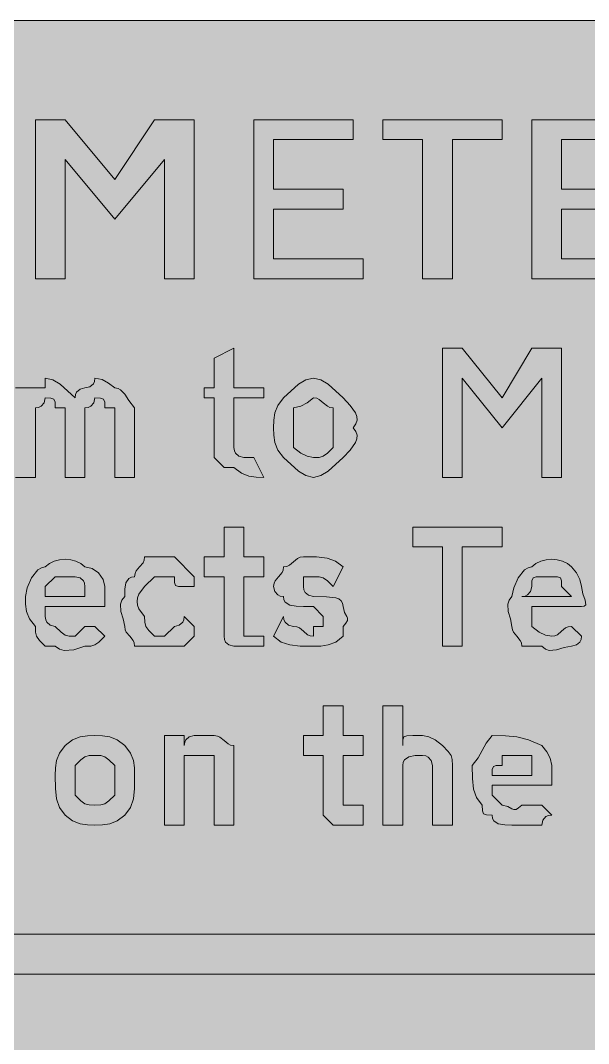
# Model space of a CAD drawing. Header units: metres. Extents: x 10 to 558, y 12 to 259.
# Drawn here: x 284 to 352.6, y 135.1 to 258.7 of the extents above; entities that cross this region are included whole.
import ezdxf

# ---------------------------------------------------------------- set-up
doc = ezdxf.new("R2010")
doc.units = ezdxf.units.M
doc.layers.add('FILL_FIREBRICK_C36B00', color=7, linetype='Continuous', true_color=0xc36b00)
doc.layers.add('FILL_WHITE_FFFFFF', color=7, linetype='Continuous', true_color=0xffffff)

msp = doc.modelspace()

# ---------------------------------------------------------------- hatches: boundary and pattern name
at = {"layer": 'FILL_FIREBRICK_C36B00', "true_color": 0xc36b00}
h = msp.add_hatch(color=7, dxfattribs=at)
h.dxf.hatch_style = 1
h.paths.add_polyline_path([(552.54, 258.7), (553.8, 258.57), (554.83, 258.21), (555.75, 257.52), (557.14, 255.91), (557.56, 255.2), (557.85, 254.52), (558.11, 253.13), (558.15, 251.52), (558.15, 18.72), (558.15, 15.12), (557.75, 15.07), (557.44, 14.91), (556.95, 14.37), (556.46, 13.6), (555.75, 12.72), (554.83, 12.03), (553.8, 11.67), (552.54, 11.54), (550.95, 11.52), (16.95, 11.52), (13.35, 11.52), (12.6, 12.12), (11.83, 12.53), (10.95, 12.72), (10.26, 14.33), (9.9, 15.72), (9.77, 17.11), (9.75, 18.72), (9.75, 251.52), (9.75, 255.12), (10.35, 255.87), (10.76, 256.64), (10.95, 257.52), (11.83, 257.71), (12.6, 258.12), (13.35, 258.72), (16.95, 258.72), (550.95, 258.72), (552.54, 258.7)])
at = {"layer": 'FILL_WHITE_FFFFFF', "true_color": 0xffffff}
h = msp.add_hatch(color=7, dxfattribs=at)
h.dxf.hatch_style = 1
h.paths.add_polyline_path([(285.75, 246.72), (289.35, 246.72), (295.35, 239.52), (300.15, 246.72), (304.95, 246.72), (304.95, 227.52), (301.35, 227.52), (301.35, 241.92), (295.35, 234.72), (289.35, 241.92), (289.35, 227.52), (285.75, 227.52), (285.75, 246.72)])
h = msp.add_hatch(color=7, dxfattribs=at)
h.dxf.hatch_style = 1
h.paths.add_polyline_path([(312.15, 246.72), (324.15, 246.72), (324.15, 244.32), (314.55, 244.32), (314.55, 238.32), (322.95, 238.32), (322.95, 235.92), (314.55, 235.92), (314.55, 229.92), (325.35, 229.92), (325.35, 227.52), (312.15, 227.52), (312.15, 246.72)])
h = msp.add_hatch(color=7, dxfattribs=at)
h.dxf.hatch_style = 1
h.paths.add_polyline_path([(342.15, 244.32), (336.15, 244.32), (336.15, 227.52), (332.55, 227.52), (332.55, 244.32), (327.75, 244.32), (327.75, 246.72), (342.15, 246.72), (342.15, 244.32)])
h = msp.add_hatch(color=7, dxfattribs=at)
h.dxf.hatch_style = 1
h.paths.add_polyline_path([(345.75, 246.72), (357.75, 246.72), (357.75, 244.32), (349.35, 244.32), (349.35, 238.32), (357.75, 238.32), (357.75, 235.92), (349.35, 235.92), (349.35, 229.92), (358.95, 229.92), (358.95, 227.52), (345.75, 227.52), (345.75, 246.72)])
h = msp.add_hatch(color=7, dxfattribs=at)
h.dxf.hatch_style = 1
h.paths.add_polyline_path([(309.8, 206.72), (309.94, 206.43), (310.35, 206.07), (310.95, 205.92), (312.15, 205.92), (313.35, 203.52), (312.45, 203.54), (311.55, 203.67), (310.65, 204.03), (309.75, 204.72), (308.55, 204.72), (307.35, 205.92), (307.35, 213.12), (306.15, 213.12), (306.15, 214.32), (307.35, 214.32), (307.35, 217.92), (309.75, 219.12), (309.75, 214.32), (313.35, 214.32), (313.35, 213.12), (309.75, 213.12), (309.75, 207.12), (309.8, 206.72)])
h = msp.add_hatch(color=7, dxfattribs=at)
h.dxf.hatch_style = 1
h.paths.add_polyline_path([(334.95, 219.12), (337.35, 219.12), (342.15, 213.12), (345.75, 219.12), (349.35, 219.12), (349.35, 203.52), (346.95, 203.52), (346.95, 215.52), (342.15, 209.52), (337.35, 215.52), (337.35, 203.52), (334.95, 203.52), (334.95, 219.12)])
h = msp.add_hatch(color=7, dxfattribs=at)
h.dxf.hatch_style = 1
h.paths.add_polyline_path([(286.95, 214.32), (286.95, 215.52), (287.85, 215.31), (288.75, 214.77), (290.55, 213.12), (290.6, 213.52), (290.74, 213.81), (291.15, 214.17), (291.75, 214.32), (292.35, 214.47), (292.76, 214.83), (292.9, 215.12), (292.95, 215.52), (293.83, 215.33), (294.6, 214.92), (295.35, 214.32), (295.75, 214.27), (296.06, 214.11), (296.55, 213.57), (297.04, 212.8), (297.75, 211.92), (297.75, 203.52), (295.35, 203.52), (295.35, 210.72), (295.35, 211.92), (294.15, 211.92), (294.13, 212.61), (294, 212.97), (293.64, 213.1), (292.95, 213.12), (292.8, 212.52), (292.44, 212.11), (292.15, 211.97), (291.75, 211.92), (291.75, 210.72), (291.75, 203.52), (289.35, 203.52), (289.35, 210.72), (289.35, 211.92), (288.15, 211.92), (288.13, 212.61), (288, 212.97), (287.64, 213.1), (286.95, 213.12), (286.8, 212.52), (286.44, 212.11), (286.15, 211.97), (285.75, 211.92), (285.75, 210.72), (285.75, 203.52), (283.35, 203.52), (283.35, 214.32), (285.75, 214.32), (286.95, 214.32)])
h = msp.add_hatch(color=7, dxfattribs=at)
h.dxf.hatch_style = 1
h.paths.add_polyline_path([(314.7, 211.32), (315.06, 212.22), (315.75, 213.12), (317.55, 214.77), (318.45, 215.31), (319.35, 215.52), (320.25, 215.31), (321.15, 214.77), (322.95, 213.12), (323.81, 212.22), (324.45, 211.32), (324.61, 210.87), (324.64, 210.42), (324.49, 209.97), (324.15, 209.52), (324.49, 209.07), (324.64, 208.62), (324.61, 208.17), (324.45, 207.72), (323.81, 206.82), (322.95, 205.92), (321.15, 204.27), (320.25, 203.73), (319.35, 203.52), (318.45, 203.73), (317.55, 204.27), (315.75, 205.92), (315.06, 206.82), (314.7, 207.72), (314.57, 208.62), (314.55, 209.52), (314.57, 210.42), (314.7, 211.32)])
h.paths.add_polyline_path([(317.83, 212.11), (316.95, 211.92), (316.95, 209.52), (316.95, 207.12), (317.83, 206.43), (318.6, 206.07), (319.35, 205.92), (320.06, 205.94), (320.55, 206.07), (321.04, 206.43), (321.75, 207.12), (321.75, 209.52), (321.75, 211.92), (321.35, 211.97), (321.04, 212.11), (320.55, 212.52), (320.06, 212.93), (319.75, 213.07), (319.35, 213.12), (318.6, 212.52), (317.83, 212.11)], flags=16)
h = msp.add_hatch(color=7, dxfattribs=at)
h.dxf.hatch_style = 1
h.paths.add_polyline_path([(310.95, 184.32), (312.15, 184.32), (313.35, 184.32), (313.35, 183.12), (309.75, 183.12), (309.15, 183.27), (308.74, 183.63), (308.6, 183.92), (308.55, 184.32), (308.55, 185.52), (308.55, 191.52), (306.15, 191.52), (306.15, 193.92), (308.55, 193.92), (308.55, 197.52), (310.95, 197.52), (310.95, 193.92), (313.35, 193.92), (313.35, 191.52), (310.95, 191.52), (310.95, 185.52), (310.95, 184.32)])
h = msp.add_hatch(color=7, dxfattribs=at)
h.dxf.hatch_style = 1
h.paths.add_polyline_path([(342.15, 195.12), (337.35, 195.12), (337.35, 183.12), (334.95, 183.12), (334.95, 195.12), (331.35, 195.12), (331.35, 197.52), (342.15, 197.52), (342.15, 195.12)])
h = msp.add_hatch(color=7, dxfattribs=at)
h.dxf.hatch_style = 1
h.paths.add_polyline_path([(286.26, 183.83), (285.9, 184.32), (285.77, 184.81), (285.75, 185.52), (285.06, 186.42), (284.7, 187.32), (284.57, 188.22), (284.55, 189.12), (284.76, 190.19), (285.3, 191.37), (286.07, 192.33), (286.5, 192.61), (286.95, 192.72), (287.45, 193.11), (288.04, 193.39), (288.68, 193.56), (289.35, 193.62), (290.02, 193.56), (290.66, 193.39), (291.25, 193.11), (291.75, 192.72), (292.63, 192.51), (293.4, 191.97), (293.94, 191.2), (294.15, 190.32), (294.15, 187.92), (286.95, 187.92), (286.95, 186.72), (287, 186.32), (287.14, 186.03), (287.55, 185.67), (288.15, 185.52), (288.86, 184.83), (289.35, 184.47), (289.84, 184.34), (290.55, 184.32), (291.75, 185.52), (292.95, 185.52), (294.15, 184.32), (293.44, 183.63), (292.95, 183.27), (292.46, 183.14), (291.75, 183.12), (290.4, 182.67), (289.22, 182.61), (288.65, 182.78), (288.15, 183.12), (286.95, 183.12), (286.26, 183.83)])
h.paths.add_polyline_path([(291.75, 190.32), (291.7, 190.72), (291.56, 191.01), (291.15, 191.37), (290.55, 191.52), (288.15, 191.52), (286.95, 190.32), (286.95, 189.12), (291.75, 189.12), (291.75, 190.32)], flags=16)
h = msp.add_hatch(color=7, dxfattribs=at)
h.dxf.hatch_style = 1
h.paths.add_polyline_path([(301.35, 184.32), (302.55, 185.52), (303.15, 185.67), (303.56, 186.03), (303.7, 186.32), (303.75, 186.72), (304.95, 185.52), (304.95, 184.32), (303.75, 183.12), (302.55, 183.12), (301.35, 183.12), (297.75, 183.12), (297.7, 183.52), (297.56, 183.83), (297.15, 184.32), (296.74, 184.81), (296.6, 185.12), (296.55, 185.52), (296.38, 186.42), (296.1, 187.32), (296.04, 188.22), (296.21, 188.67), (296.55, 189.12), (296.57, 190), (296.7, 190.77), (297.06, 191.31), (297.35, 191.47), (297.75, 191.52), (297.8, 191.92), (297.94, 192.23), (298.35, 192.72), (298.76, 193.21), (298.9, 193.52), (298.95, 193.92), (302.55, 193.92), (304.95, 191.52), (304.95, 190.32), (303.75, 190.32), (303.06, 190.34), (302.7, 190.47), (302.57, 190.83), (302.55, 191.52), (300.15, 191.52), (298.95, 190.32), (298.27, 189.42), (298.11, 188.97), (298.05, 188.52), (298.11, 188.07), (298.27, 187.62), (298.95, 186.72), (298.97, 186.01), (299.1, 185.52), (299.46, 185.03), (300.15, 184.32), (301.35, 184.32)])
h = msp.add_hatch(color=7, dxfattribs=at)
h.dxf.hatch_style = 1
h.paths.add_polyline_path([(318.2, 189.92), (318.34, 189.63), (318.75, 189.27), (319.35, 189.12), (320.92, 189.1), (322.05, 188.97), (322.44, 188.83), (322.72, 188.61), (322.89, 188.32), (322.95, 187.92), (323.12, 187.21), (323.4, 186.72), (323.48, 186.49), (323.46, 186.23), (323.29, 185.92), (322.95, 185.52), (322.95, 184.32), (322.05, 183.63), (321.15, 183.27), (320.25, 183.14), (319.35, 183.12), (317.76, 183.14), (316.5, 183.27), (315.47, 183.63), (314.55, 184.32), (315.75, 186.72), (315.8, 186.32), (315.94, 186.03), (316.35, 185.67), (316.95, 185.52), (317.35, 185.47), (317.66, 185.33), (318.15, 184.92), (318.64, 184.51), (318.95, 184.37), (319.35, 184.32), (319.35, 185.52), (320.55, 185.52), (320.55, 186.72), (319.35, 187.92), (318.15, 187.92), (317.27, 187.94), (316.5, 188.07), (315.96, 188.43), (315.8, 188.72), (315.75, 189.12), (315.35, 189.17), (315.06, 189.31), (314.7, 189.72), (314.55, 190.32), (314.6, 190.72), (314.74, 191.03), (315.15, 191.52), (315.56, 192.01), (315.7, 192.32), (315.75, 192.72), (316.15, 192.77), (316.46, 192.91), (316.95, 193.32), (317.44, 193.73), (317.75, 193.87), (318.15, 193.92), (319.74, 193.9), (321, 193.77), (322.03, 193.41), (322.95, 192.72), (321.75, 190.32), (321.04, 191.01), (320.55, 191.37), (320.06, 191.5), (319.35, 191.52), (318.15, 191.52), (318.15, 190.32), (318.2, 189.92)])
h = msp.add_hatch(color=7, dxfattribs=at)
h.dxf.hatch_style = 1
h.paths.add_polyline_path([(344.5, 183.52), (344.36, 183.83), (343.95, 184.32), (343.54, 184.81), (343.4, 185.12), (343.35, 185.52), (343.18, 186.42), (342.9, 187.32), (342.84, 188.22), (343.01, 188.67), (343.35, 189.12), (343.56, 190.19), (344.1, 191.37), (344.87, 192.33), (345.3, 192.61), (345.75, 192.72), (346.25, 193.11), (346.84, 193.39), (347.48, 193.56), (348.15, 193.62), (348.82, 193.56), (349.46, 193.39), (350.05, 193.11), (350.55, 192.72), (351.15, 191.97), (351.56, 191.2), (351.75, 190.32), (351.92, 189.44), (352.2, 188.67), (352.26, 188.13), (352.09, 187.97), (351.75, 187.92), (345.75, 187.92), (345.75, 186.72), (345.75, 185.52), (346.63, 184.83), (347.4, 184.47), (348.15, 184.32), (348.55, 184.37), (348.86, 184.51), (349.35, 184.92), (349.84, 185.33), (350.15, 185.47), (350.55, 185.52), (351.75, 184.32), (351.7, 183.92), (351.56, 183.63), (351.15, 183.27), (350.55, 183.12), (349.65, 182.95), (348.75, 182.67), (347.85, 182.61), (347.4, 182.78), (346.95, 183.12), (344.55, 183.12), (344.5, 183.52)])
h.paths.add_polyline_path([(349.35, 190.32), (349.33, 191.01), (349.2, 191.37), (348.84, 191.5), (348.15, 191.52), (346.95, 191.52), (346.26, 191.5), (345.9, 191.37), (345.77, 191.01), (345.75, 190.32), (345.6, 189.72), (345.24, 189.31), (344.95, 189.17), (344.55, 189.12), (350.55, 189.12), (349.35, 190.32)], flags=16)
h = msp.add_hatch(color=7, dxfattribs=at)
h.dxf.hatch_style = 1
h.paths.add_polyline_path([(324.15, 163.92), (325.35, 163.92), (325.35, 161.52), (321.75, 161.52), (320.55, 162.72), (320.55, 163.92), (320.55, 169.92), (318.15, 169.92), (318.15, 172.32), (320.55, 172.32), (320.55, 175.92), (322.95, 175.92), (322.95, 172.32), (325.35, 172.32), (325.35, 169.92), (322.95, 169.92), (322.95, 163.92), (324.15, 163.92)])
h = msp.add_hatch(color=7, dxfattribs=at)
h.dxf.hatch_style = 1
h.paths.add_polyline_path([(330.15, 175.92), (330.15, 171.12), (330.17, 171.81), (330.3, 172.17), (330.66, 172.3), (331.35, 172.32), (332.55, 172.32), (333.3, 172.17), (334.07, 171.81), (334.95, 171.12), (335.64, 170.41), (336, 169.92), (336.13, 169.43), (336.15, 168.72), (336.15, 167.52), (336.15, 161.52), (333.75, 161.52), (333.75, 168.72), (333.6, 169.32), (333.24, 169.73), (332.95, 169.87), (332.55, 169.92), (331.67, 169.9), (330.9, 169.77), (330.36, 169.41), (330.2, 169.12), (330.15, 168.72), (330.15, 161.52), (327.75, 161.52), (327.75, 175.92), (330.15, 175.92)])
h = msp.add_hatch(color=7, dxfattribs=at)
h.dxf.hatch_style = 1
h.paths.add_polyline_path([(288.3, 169.32), (288.66, 170.22), (289.35, 171.12), (290.25, 171.81), (291.15, 172.17), (292.05, 172.3), (292.95, 172.32), (293.85, 172.3), (294.75, 172.17), (295.65, 171.81), (296.55, 171.12), (297.24, 170.22), (297.6, 169.32), (297.73, 168.42), (297.75, 167.52), (297.73, 165.93), (297.6, 164.67), (297.24, 163.64), (296.55, 162.72), (295.65, 162.03), (294.75, 161.67), (293.85, 161.54), (292.95, 161.52), (292.05, 161.54), (291.15, 161.67), (290.25, 162.03), (289.35, 162.72), (288.66, 163.64), (288.3, 164.67), (288.17, 165.93), (288.15, 167.52), (288.17, 168.42), (288.3, 169.32)])
h.paths.add_polyline_path([(291.75, 169.77), (291.26, 169.41), (290.55, 168.72), (290.55, 167.52), (290.55, 165.12), (291.26, 164.43), (291.75, 164.07), (292.24, 163.94), (292.95, 163.92), (293.66, 163.94), (294.15, 164.07), (294.64, 164.43), (295.35, 165.12), (295.35, 167.52), (295.35, 168.72), (294.64, 169.41), (294.15, 169.77), (293.66, 169.9), (292.95, 169.92), (292.24, 169.9), (291.75, 169.77)], flags=16)
h = msp.add_hatch(color=7, dxfattribs=at)
h.dxf.hatch_style = 1
h.paths.add_polyline_path([(303.75, 169.92), (303.75, 168.72), (303.75, 161.52), (301.35, 161.52), (301.35, 172.32), (303.75, 172.32), (303.75, 171.12), (303.8, 171.52), (303.94, 171.81), (304.35, 172.17), (304.95, 172.32), (307.35, 172.32), (307.75, 172.27), (308.06, 172.13), (308.55, 171.72), (309.04, 171.31), (309.35, 171.17), (309.75, 171.12), (309.75, 168.72), (309.75, 161.52), (307.35, 161.52), (307.35, 168.72), (307.35, 169.92), (306.15, 169.92), (303.75, 169.92)])
h = msp.add_hatch(color=7, dxfattribs=at)
h.dxf.hatch_style = 1
h.paths.add_polyline_path([(341.7, 161.67), (341.16, 162.03), (341, 162.32), (340.95, 162.72), (340.26, 162.74), (339.9, 162.87), (339.77, 163.23), (339.75, 163.92), (339.06, 164.84), (338.7, 165.87), (338.57, 167.13), (338.55, 168.72), (339.26, 169.62), (339.75, 170.52), (340.24, 171.42), (340.95, 172.32), (342.56, 172.3), (343.95, 172.17), (345.34, 171.81), (346.95, 171.12), (347.55, 170.37), (347.96, 169.6), (348.15, 168.72), (348.15, 166.32), (340.95, 166.32), (340.95, 165.12), (342.15, 163.92), (342.86, 163.75), (343.35, 163.47), (343.58, 163.39), (343.84, 163.41), (344.15, 163.58), (344.55, 163.92), (345.75, 163.92), (346.95, 163.92), (348.15, 162.72), (347.75, 162.67), (347.46, 162.53), (347.1, 162.12), (346.95, 161.52), (343.35, 161.52), (342.47, 161.54), (341.7, 161.67)])
h.paths.add_polyline_path([(345.75, 169.92), (344.55, 169.92), (342.15, 169.92), (342.15, 168.72), (341.46, 168.7), (341.1, 168.57), (340.97, 168.21), (340.95, 167.52), (345.75, 167.52), (345.75, 169.92)], flags=16)
h = msp.add_hatch(color=7, dxfattribs=at)
h.dxf.hatch_style = 1
h.paths.add_polyline_path([(76.95, 138.72), (69.75, 138.72), (62.55, 145.92), (69.75, 153.12), (76.95, 153.12), (72.15, 148.32), (505.35, 148.32), (505.35, 143.52), (72.15, 143.52), (76.95, 138.72)])

# ---------------------------------------------------------------- linework, layer by layer
at = {"layer": 'FILL_FIREBRICK_C36B00', "lineweight": 0, "true_color": 0xc36b00}
msp.add_lwpolyline([(16.95, 258.72), (550.95, 258.72), (552.54, 258.7), (553.8, 258.57), (554.83, 258.21), (555.75, 257.52), (557.14, 255.91), (557.56, 255.2), (557.85, 254.52), (558.11, 253.13), (558.15, 251.52), (558.15, 18.72), (558.15, 15.12), (557.75, 15.07), (557.44, 14.91), (556.95, 14.37), (556.46, 13.6), (555.75, 12.72), (554.83, 12.03), (553.8, 11.67), (552.54, 11.54), (550.95, 11.52), (16.95, 11.52)], dxfattribs=at)
at = {"layer": 'FILL_WHITE_FFFFFF', "lineweight": 0, "true_color": 0xffffff}
for points in [[(285.75, 246.72), (289.35, 246.72), (295.35, 239.52), (300.15, 246.72), (304.95, 246.72), (304.95, 227.52), (301.35, 227.52), (301.35, 241.92), (295.35, 234.72), (289.35, 241.92), (289.35, 227.52), (285.75, 227.52)], [(312.15, 246.72), (324.15, 246.72), (324.15, 244.32), (314.55, 244.32), (314.55, 238.32), (322.95, 238.32), (322.95, 235.92), (314.55, 235.92), (314.55, 229.92), (325.35, 229.92), (325.35, 227.52), (312.15, 227.52)], [(342.15, 244.32), (336.15, 244.32), (336.15, 227.52), (332.55, 227.52), (332.55, 244.32), (327.75, 244.32), (327.75, 246.72), (342.15, 246.72)], [(345.75, 246.72), (357.75, 246.72), (357.75, 244.32), (349.35, 244.32), (349.35, 238.32), (357.75, 238.32), (357.75, 235.92), (349.35, 235.92), (349.35, 229.92), (358.95, 229.92), (358.95, 227.52), (345.75, 227.52)], [(309.8, 206.72), (309.94, 206.43), (310.35, 206.07), (310.95, 205.92), (312.15, 205.92), (313.35, 203.52), (312.45, 203.54), (311.55, 203.67), (310.65, 204.03), (309.75, 204.72), (308.55, 204.72), (307.35, 205.92), (307.35, 213.12), (306.15, 213.12), (306.15, 214.32), (307.35, 214.32), (307.35, 217.92), (309.75, 219.12), (309.75, 214.32), (313.35, 214.32), (313.35, 213.12), (309.75, 213.12), (309.75, 207.12)], [(334.95, 219.12), (337.35, 219.12), (342.15, 213.12), (345.75, 219.12), (349.35, 219.12), (349.35, 203.52), (346.95, 203.52), (346.95, 215.52), (342.15, 209.52), (337.35, 215.52), (337.35, 203.52), (334.95, 203.52)], [(314.7, 211.32), (315.06, 212.22), (315.75, 213.12), (317.55, 214.77), (318.45, 215.31), (319.35, 215.52), (320.25, 215.31), (321.15, 214.77), (322.95, 213.12), (323.81, 212.22), (324.45, 211.32), (324.61, 210.87), (324.64, 210.42), (324.49, 209.97), (324.15, 209.52), (324.49, 209.07), (324.64, 208.62), (324.61, 208.17), (324.45, 207.72), (323.81, 206.82), (322.95, 205.92), (321.15, 204.27), (320.25, 203.73), (319.35, 203.52), (318.45, 203.73), (317.55, 204.27), (315.75, 205.92), (315.06, 206.82), (314.7, 207.72), (314.57, 208.62), (314.55, 209.52), (314.57, 210.42)], [(317.83, 212.11), (316.95, 211.92), (316.95, 209.52), (316.95, 207.12), (317.83, 206.43), (318.6, 206.07), (319.35, 205.92), (320.06, 205.94), (320.55, 206.07), (321.04, 206.43), (321.75, 207.12), (321.75, 209.52), (321.75, 211.92), (321.35, 211.97), (321.04, 212.11), (320.55, 212.52), (320.06, 212.93), (319.75, 213.07), (319.35, 213.12), (318.6, 212.52)], [(310.95, 184.32), (312.15, 184.32), (313.35, 184.32), (313.35, 183.12), (309.75, 183.12), (309.15, 183.27), (308.74, 183.63), (308.6, 183.92), (308.55, 184.32), (308.55, 185.52), (308.55, 191.52), (306.15, 191.52), (306.15, 193.92), (308.55, 193.92), (308.55, 197.52), (310.95, 197.52), (310.95, 193.92), (313.35, 193.92), (313.35, 191.52), (310.95, 191.52), (310.95, 185.52)], [(342.15, 195.12), (337.35, 195.12), (337.35, 183.12), (334.95, 183.12), (334.95, 195.12), (331.35, 195.12), (331.35, 197.52), (342.15, 197.52)], [(286.26, 183.83), (285.9, 184.32), (285.77, 184.81), (285.75, 185.52), (285.06, 186.42), (284.7, 187.32), (284.57, 188.22), (284.55, 189.12), (284.76, 190.19), (285.3, 191.37), (286.07, 192.33), (286.5, 192.61), (286.95, 192.72), (287.45, 193.11), (288.04, 193.39), (288.68, 193.56), (289.35, 193.62), (290.02, 193.56), (290.66, 193.39), (291.25, 193.11), (291.75, 192.72), (292.63, 192.51), (293.4, 191.97), (293.94, 191.2), (294.15, 190.32), (294.15, 187.92), (286.95, 187.92), (286.95, 186.72), (287, 186.32), (287.14, 186.03), (287.55, 185.67), (288.15, 185.52), (288.86, 184.83), (289.35, 184.47), (289.84, 184.34), (290.55, 184.32), (291.75, 185.52), (292.95, 185.52), (294.15, 184.32), (293.44, 183.63), (292.95, 183.27), (292.46, 183.14), (291.75, 183.12), (290.4, 182.67), (289.22, 182.61), (288.65, 182.78), (288.15, 183.12), (286.95, 183.12)], [(301.35, 184.32), (302.55, 185.52), (303.15, 185.67), (303.56, 186.03), (303.7, 186.32), (303.75, 186.72), (304.95, 185.52), (304.95, 184.32), (303.75, 183.12), (302.55, 183.12), (301.35, 183.12), (297.75, 183.12), (297.7, 183.52), (297.56, 183.83), (297.15, 184.32), (296.74, 184.81), (296.6, 185.12), (296.55, 185.52), (296.38, 186.42), (296.1, 187.32), (296.04, 188.22), (296.21, 188.67), (296.55, 189.12), (296.57, 190), (296.7, 190.77), (297.06, 191.31), (297.35, 191.47), (297.75, 191.52), (297.8, 191.92), (297.94, 192.23), (298.35, 192.72), (298.76, 193.21), (298.9, 193.52), (298.95, 193.92), (302.55, 193.92), (304.95, 191.52), (304.95, 190.32), (303.75, 190.32), (303.06, 190.34), (302.7, 190.47), (302.57, 190.83), (302.55, 191.52), (300.15, 191.52), (298.95, 190.32), (298.27, 189.42), (298.11, 188.97), (298.05, 188.52), (298.11, 188.07), (298.27, 187.62), (298.95, 186.72), (298.97, 186.01), (299.1, 185.52), (299.46, 185.03), (300.15, 184.32)], [(318.2, 189.92), (318.34, 189.63), (318.75, 189.27), (319.35, 189.12), (320.92, 189.1), (322.05, 188.97), (322.44, 188.83), (322.72, 188.61), (322.89, 188.32), (322.95, 187.92), (323.12, 187.21), (323.4, 186.72), (323.48, 186.49), (323.46, 186.23), (323.29, 185.92), (322.95, 185.52), (322.95, 184.32), (322.05, 183.63), (321.15, 183.27), (320.25, 183.14), (319.35, 183.12), (317.76, 183.14), (316.5, 183.27), (315.47, 183.63), (314.55, 184.32), (315.75, 186.72), (315.8, 186.32), (315.94, 186.03), (316.35, 185.67), (316.95, 185.52), (317.35, 185.47), (317.66, 185.33), (318.15, 184.92), (318.64, 184.51), (318.95, 184.37), (319.35, 184.32), (319.35, 185.52), (320.55, 185.52), (320.55, 186.72), (319.35, 187.92), (318.15, 187.92), (317.27, 187.94), (316.5, 188.07), (315.96, 188.43), (315.8, 188.72), (315.75, 189.12), (315.35, 189.17), (315.06, 189.31), (314.7, 189.72), (314.55, 190.32), (314.6, 190.72), (314.74, 191.03), (315.15, 191.52), (315.56, 192.01), (315.7, 192.32), (315.75, 192.72), (316.15, 192.77), (316.46, 192.91), (316.95, 193.32), (317.44, 193.73), (317.75, 193.87), (318.15, 193.92), (319.74, 193.9), (321, 193.77), (322.03, 193.41), (322.95, 192.72), (321.75, 190.32), (321.04, 191.01), (320.55, 191.37), (320.06, 191.5), (319.35, 191.52), (318.15, 191.52), (318.15, 190.32)], [(344.5, 183.52), (344.36, 183.83), (343.95, 184.32), (343.54, 184.81), (343.4, 185.12), (343.35, 185.52), (343.18, 186.42), (342.9, 187.32), (342.84, 188.22), (343.01, 188.67), (343.35, 189.12), (343.56, 190.19), (344.1, 191.37), (344.87, 192.33), (345.3, 192.61), (345.75, 192.72), (346.25, 193.11), (346.84, 193.39), (347.48, 193.56), (348.15, 193.62), (348.82, 193.56), (349.46, 193.39), (350.05, 193.11), (350.55, 192.72), (351.15, 191.97), (351.56, 191.2), (351.75, 190.32), (351.92, 189.44), (352.2, 188.67), (352.26, 188.13), (352.09, 187.97), (351.75, 187.92), (345.75, 187.92), (345.75, 186.72), (345.75, 185.52), (346.63, 184.83), (347.4, 184.47), (348.15, 184.32), (348.55, 184.37), (348.86, 184.51), (349.35, 184.92), (349.84, 185.33), (350.15, 185.47), (350.55, 185.52), (351.75, 184.32), (351.7, 183.92), (351.56, 183.63), (351.15, 183.27), (350.55, 183.12), (349.65, 182.95), (348.75, 182.67), (347.85, 182.61), (347.4, 182.78), (346.95, 183.12), (344.55, 183.12)], [(291.75, 190.32), (291.7, 190.72), (291.56, 191.01), (291.15, 191.37), (290.55, 191.52), (288.15, 191.52), (286.95, 190.32), (286.95, 189.12), (291.75, 189.12)], [(349.35, 190.32), (349.33, 191.01), (349.2, 191.37), (348.84, 191.5), (348.15, 191.52), (346.95, 191.52), (346.26, 191.5), (345.9, 191.37), (345.77, 191.01), (345.75, 190.32), (345.6, 189.72), (345.24, 189.31), (344.95, 189.17), (344.55, 189.12), (350.55, 189.12)], [(324.15, 163.92), (325.35, 163.92), (325.35, 161.52), (321.75, 161.52), (320.55, 162.72), (320.55, 163.92), (320.55, 169.92), (318.15, 169.92), (318.15, 172.32), (320.55, 172.32), (320.55, 175.92), (322.95, 175.92), (322.95, 172.32), (325.35, 172.32), (325.35, 169.92), (322.95, 169.92), (322.95, 163.92)], [(330.15, 175.92), (330.15, 171.12), (330.17, 171.81), (330.3, 172.17), (330.66, 172.3), (331.35, 172.32), (332.55, 172.32), (333.3, 172.17), (334.07, 171.81), (334.95, 171.12), (335.64, 170.41), (336, 169.92), (336.13, 169.43), (336.15, 168.72), (336.15, 167.52), (336.15, 161.52), (333.75, 161.52), (333.75, 168.72), (333.6, 169.32), (333.24, 169.73), (332.95, 169.87), (332.55, 169.92), (331.67, 169.9), (330.9, 169.77), (330.36, 169.41), (330.2, 169.12), (330.15, 168.72), (330.15, 161.52), (327.75, 161.52), (327.75, 175.92)], [(288.3, 169.32), (288.66, 170.22), (289.35, 171.12), (290.25, 171.81), (291.15, 172.17), (292.05, 172.3), (292.95, 172.32), (293.85, 172.3), (294.75, 172.17), (295.65, 171.81), (296.55, 171.12), (297.24, 170.22), (297.6, 169.32), (297.73, 168.42), (297.75, 167.52), (297.73, 165.93), (297.6, 164.67), (297.24, 163.64), (296.55, 162.72), (295.65, 162.03), (294.75, 161.67), (293.85, 161.54), (292.95, 161.52), (292.05, 161.54), (291.15, 161.67), (290.25, 162.03), (289.35, 162.72), (288.66, 163.64), (288.3, 164.67), (288.17, 165.93), (288.15, 167.52), (288.17, 168.42)], [(303.75, 169.92), (303.75, 168.72), (303.75, 161.52), (301.35, 161.52), (301.35, 172.32), (303.75, 172.32), (303.75, 171.12), (303.8, 171.52), (303.94, 171.81), (304.35, 172.17), (304.95, 172.32), (307.35, 172.32), (307.75, 172.27), (308.06, 172.13), (308.55, 171.72), (309.04, 171.31), (309.35, 171.17), (309.75, 171.12), (309.75, 168.72), (309.75, 161.52), (307.35, 161.52), (307.35, 168.72), (307.35, 169.92), (306.15, 169.92)], [(341.7, 161.67), (341.16, 162.03), (341, 162.32), (340.95, 162.72), (340.26, 162.74), (339.9, 162.87), (339.77, 163.23), (339.75, 163.92), (339.06, 164.84), (338.7, 165.87), (338.57, 167.13), (338.55, 168.72), (339.26, 169.62), (339.75, 170.52), (340.24, 171.42), (340.95, 172.32), (342.56, 172.3), (343.95, 172.17), (345.34, 171.81), (346.95, 171.12), (347.55, 170.37), (347.96, 169.6), (348.15, 168.72), (348.15, 166.32), (340.95, 166.32), (340.95, 165.12), (342.15, 163.92), (342.86, 163.75), (343.35, 163.47), (343.58, 163.39), (343.84, 163.41), (344.15, 163.58), (344.55, 163.92), (345.75, 163.92), (346.95, 163.92), (348.15, 162.72), (347.75, 162.67), (347.46, 162.53), (347.1, 162.12), (346.95, 161.52), (343.35, 161.52), (342.47, 161.54)], [(291.75, 169.77), (291.26, 169.41), (290.55, 168.72), (290.55, 167.52), (290.55, 165.12), (291.26, 164.43), (291.75, 164.07), (292.24, 163.94), (292.95, 163.92), (293.66, 163.94), (294.15, 164.07), (294.64, 164.43), (295.35, 165.12), (295.35, 167.52), (295.35, 168.72), (294.64, 169.41), (294.15, 169.77), (293.66, 169.9), (292.95, 169.92), (292.24, 169.9)], [(345.75, 169.92), (344.55, 169.92), (342.15, 169.92), (342.15, 168.72), (341.46, 168.7), (341.1, 168.57), (340.97, 168.21), (340.95, 167.52), (345.75, 167.52)], [(76.95, 138.72), (69.75, 138.72), (62.55, 145.92), (69.75, 153.12), (76.95, 153.12), (72.15, 148.32), (505.35, 148.32), (505.35, 143.52), (72.15, 143.52)]]:
    msp.add_lwpolyline(points, close=True, dxfattribs=at)
msp.add_lwpolyline([(283.35, 214.32), (285.75, 214.32), (286.95, 214.32), (286.95, 215.52), (287.85, 215.31), (288.75, 214.77), (290.55, 213.12), (290.6, 213.52), (290.74, 213.81), (291.15, 214.17), (291.75, 214.32), (292.35, 214.47), (292.76, 214.83), (292.9, 215.12), (292.95, 215.52), (293.83, 215.33), (294.6, 214.92), (295.35, 214.32), (295.75, 214.27), (296.06, 214.11), (296.55, 213.57), (297.04, 212.8), (297.75, 211.92), (297.75, 203.52), (295.35, 203.52), (295.35, 210.72), (295.35, 211.92), (294.15, 211.92), (294.13, 212.61), (294, 212.97), (293.64, 213.1), (292.95, 213.12), (292.8, 212.52), (292.44, 212.11), (292.15, 211.97), (291.75, 211.92), (291.75, 210.72), (291.75, 203.52), (289.35, 203.52), (289.35, 210.72), (289.35, 211.92), (288.15, 211.92), (288.13, 212.61), (288, 212.97), (287.64, 213.1), (286.95, 213.12), (286.8, 212.52), (286.44, 212.11), (286.15, 211.97), (285.75, 211.92), (285.75, 210.72), (285.75, 203.52), (283.35, 203.52)], dxfattribs=at)

doc.saveas('drawing.dxf')
